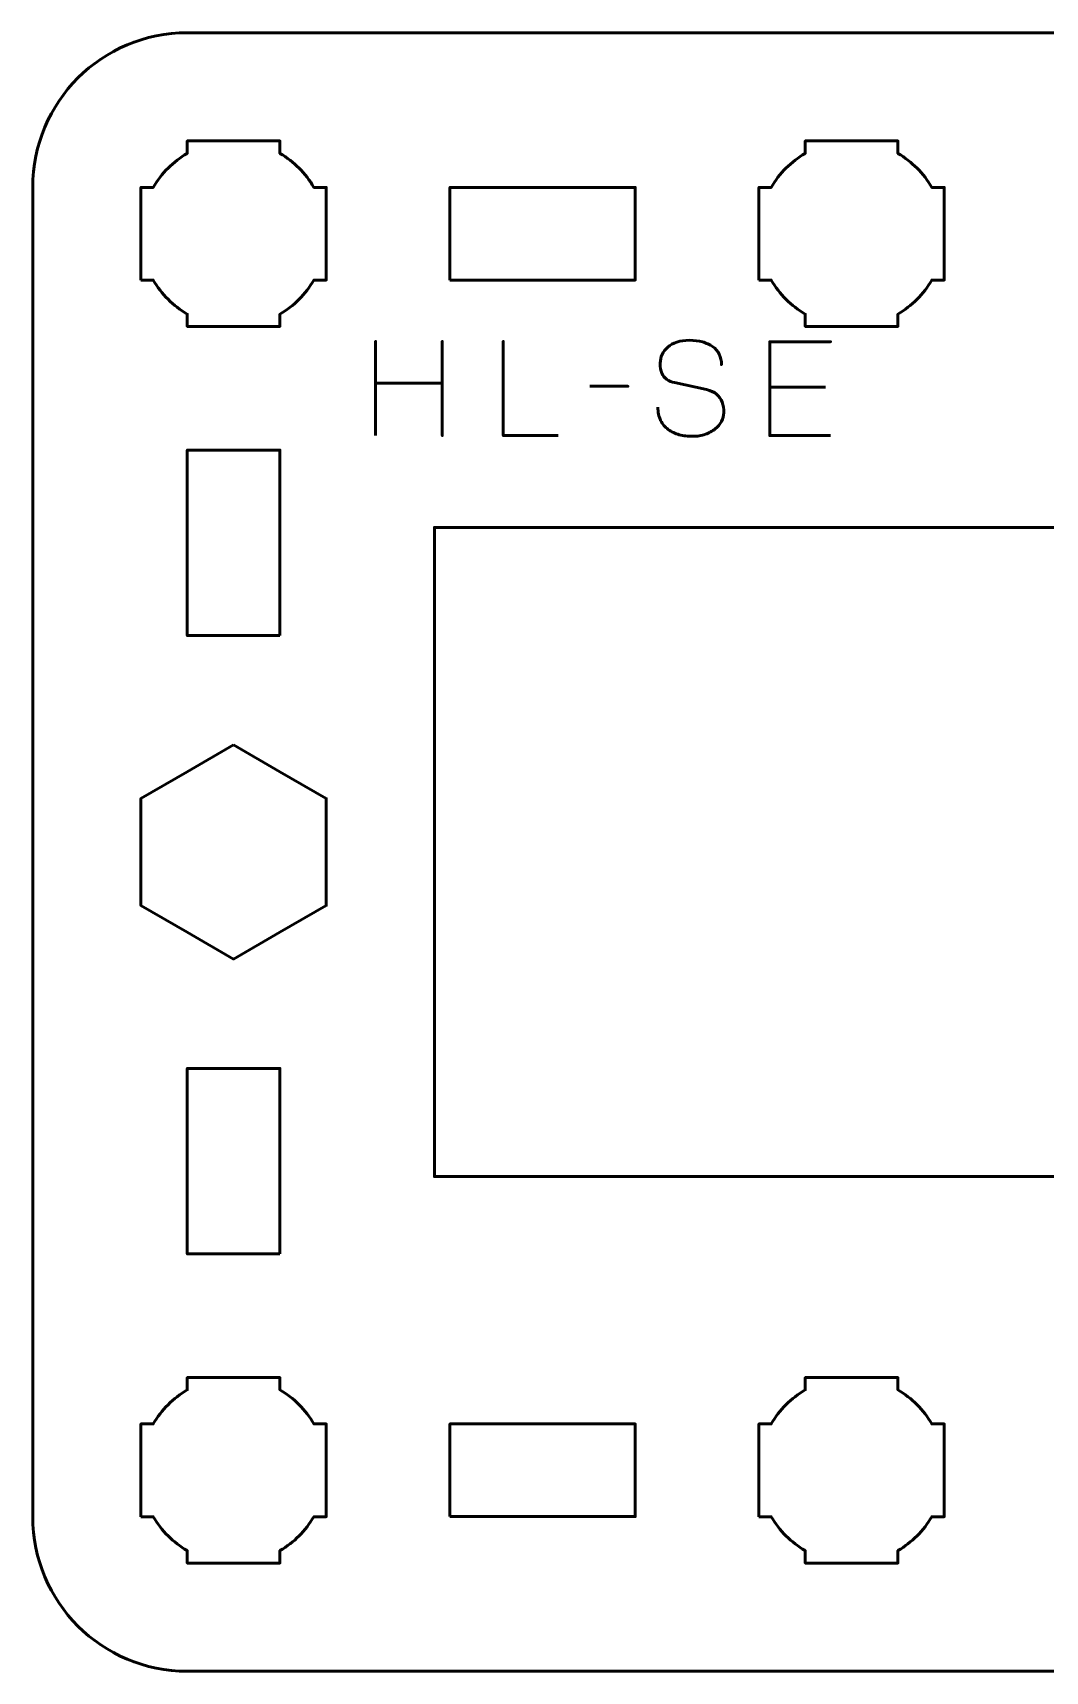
# Model space of a CAD drawing. Header units: centimetres. Extents: x -34.2 to 13.2, y -23.5 to -6.2.
# Drawn here: x -2.15 to 1.13, y -17.5 to -12.2 of the extents above; entities that cross this region are included whole.
import ezdxf

# ---------------------------------------------------------------- set-up
doc = ezdxf.new("R2010")
doc.units = ezdxf.units.CM
doc.header["$MEASUREMENT"] = 0
doc.layers.add('Layer 1', color=7, linetype='Continuous')

msp = doc.modelspace()

# ---------------------------------------------------------------- linework, layer by layer
at = {"layer": 'Layer 1', "lineweight": 53}
for points, knots in [([(5.15007, -17.00009), (5.14999, -17.27715), (4.92692, -17.50003), (4.64997, -17.50003), (4.64997, -17.50003), (1.88338, -17.50003), (1.11676, -17.50003), (-1.64983, -17.50003), (-1.64983, -17.50003), (-1.92683, -17.50003), (-2.14993, -17.27694), (-2.14993, -16.99994), (-2.14993, -16.99994), (-2.14993, -16.99994), (-2.14993, -12.70008), (-2.14993, -12.70008), (-2.14993, -12.70008), (-2.14993, -12.42295), (-1.92683, -12.19999), (-1.64983, -12.19999), (-1.64983, -12.19999), (1.11676, -12.19999), (1.88338, -12.19999), (4.64997, -12.19999), (4.64997, -12.19999), (4.92697, -12.19999), (5.15007, -12.42308), (5.15007, -12.70008), (5.15007, -12.70008), (5.15007, -12.70008), (5.15007, -17.00009), (5.15007, -17.00009)], [0, 0, 0, 0, 0.125, 0.125, 0.125, 0.125, 0.25, 0.25, 0.25, 0.25, 0.375, 0.375, 0.375, 0.375, 0.5, 0.5, 0.5, 0.5, 0.625, 0.625, 0.625, 0.625, 0.75, 0.75, 0.75, 0.75, 0.875, 0.875, 0.875, 0.875, 1, 1, 1, 1]), ([(-1.79988, -13.00008), (-1.79988, -13.00008), (-1.79988, -12.85156), (-1.79988, -12.85156), (-1.79988, -12.85156), (-1.79988, -12.85156), (-1.7999, -12.85001), (-1.7999, -12.85001), (-1.7999, -12.85001), (-1.7999, -12.85001), (-1.79988, -12.84846), (-1.79988, -12.84846), (-1.79988, -12.84846), (-1.79988, -12.84846), (-1.79988, -12.70008), (-1.79988, -12.70008), (-1.79988, -12.70008), (-1.79988, -12.70008), (-1.75979, -12.70008), (-1.75979, -12.70008), (-1.75979, -12.70008), (-1.73344, -12.65451), (-1.69544, -12.61653), (-1.64989, -12.59017), (-1.64989, -12.59017), (-1.64989, -12.59017), (-1.64989, -12.55008), (-1.64989, -12.55008), (-1.64989, -12.55008), (-1.64989, -12.55008), (-1.50584, -12.55008), (-1.50584, -12.55008), (-1.50584, -12.55008), (-1.50584, -12.55008), (-1.4999, -12.55002), (-1.4999, -12.55002), (-1.4999, -12.55002), (-1.4999, -12.55002), (-1.49396, -12.55008), (-1.49396, -12.55008), (-1.49396, -12.55008), (-1.49396, -12.55008), (-1.34989, -12.55008), (-1.34989, -12.55008), (-1.34989, -12.55008), (-1.34989, -12.55008), (-1.34989, -12.59015), (-1.34989, -12.59015), (-1.34989, -12.59015), (-1.30432, -12.61651), (-1.26633, -12.6545), (-1.23999, -12.70008), (-1.23999, -12.70008), (-1.23999, -12.70008), (-1.19989, -12.70008), (-1.19989, -12.70008), (-1.19989, -12.70008), (-1.19989, -12.70008), (-1.19989, -13.00008), (-1.19989, -13.00008), (-1.19989, -13.00008), (-1.19989, -13.00008), (-1.24008, -13.00008), (-1.24008, -13.00008), (-1.24008, -13.00008), (-1.26642, -13.04558), (-1.30438, -13.08352), (-1.34989, -13.10986), (-1.34989, -13.10986), (-1.34989, -13.10986), (-1.34989, -13.15007), (-1.34989, -13.15007), (-1.34989, -13.15007), (-1.34989, -13.15007), (-1.64989, -13.15007), (-1.64989, -13.15007), (-1.64989, -13.15007), (-1.64989, -13.15007), (-1.64989, -13.10984), (-1.64989, -13.10984), (-1.64989, -13.10984), (-1.69539, -13.0835), (-1.73335, -13.04557), (-1.75969, -13.00008), (-1.75969, -13.00008), (-1.75969, -13.00008), (-1.79988, -13.00008), (-1.79988, -13.00008)], [0, 0, 0, 0, 0.0454545, 0.0454545, 0.0454545, 0.0454545, 0.0909091, 0.0909091, 0.0909091, 0.0909091, 0.1363636, 0.1363636, 0.1363636, 0.1363636, 0.1818182, 0.1818182, 0.1818182, 0.1818182, 0.2272727, 0.2272727, 0.2272727, 0.2272727, 0.2727273, 0.2727273, 0.2727273, 0.2727273, 0.3181818, 0.3181818, 0.3181818, 0.3181818, 0.3636364, 0.3636364, 0.3636364, 0.3636364, 0.4090909, 0.4090909, 0.4090909, 0.4090909, 0.4545455, 0.4545455, 0.4545455, 0.4545455, 0.5, 0.5, 0.5, 0.5, 0.5454545, 0.5454545, 0.5454545, 0.5454545, 0.5909091, 0.5909091, 0.5909091, 0.5909091, 0.6363636, 0.6363636, 0.6363636, 0.6363636, 0.6818182, 0.6818182, 0.6818182, 0.6818182, 0.7272727, 0.7272727, 0.7272727, 0.7272727, 0.7727273, 0.7727273, 0.7727273, 0.7727273, 0.8181818, 0.8181818, 0.8181818, 0.8181818, 0.8636364, 0.8636364, 0.8636364, 0.8636364, 0.9090909, 0.9090909, 0.9090909, 0.9090909, 0.9545455, 0.9545455, 0.9545455, 0.9545455, 1, 1, 1, 1]), ([(0.20012, -13.00008), (0.20012, -13.00008), (0.20012, -12.85156), (0.20012, -12.85156), (0.20012, -12.85156), (0.20012, -12.85156), (0.2001, -12.85001), (0.2001, -12.85001), (0.2001, -12.85001), (0.2001, -12.85001), (0.20012, -12.84846), (0.20012, -12.84846), (0.20012, -12.84846), (0.20012, -12.84846), (0.20012, -12.70008), (0.20012, -12.70008), (0.20012, -12.70008), (0.20012, -12.70008), (0.24021, -12.70008), (0.24021, -12.70008), (0.24021, -12.70008), (0.26656, -12.65451), (0.30456, -12.61653), (0.35011, -12.59017), (0.35011, -12.59017), (0.35011, -12.59017), (0.35011, -12.55008), (0.35011, -12.55008), (0.35011, -12.55008), (0.35011, -12.55008), (0.49416, -12.55008), (0.49416, -12.55008), (0.49416, -12.55008), (0.49416, -12.55008), (0.5001, -12.55002), (0.5001, -12.55002), (0.5001, -12.55002), (0.5001, -12.55002), (0.50604, -12.55008), (0.50604, -12.55008), (0.50604, -12.55008), (0.50604, -12.55008), (0.65011, -12.55008), (0.65011, -12.55008), (0.65011, -12.55008), (0.65011, -12.55008), (0.65011, -12.59015), (0.65011, -12.59015), (0.65011, -12.59015), (0.69568, -12.61651), (0.73367, -12.6545), (0.76001, -12.70008), (0.76001, -12.70008), (0.76001, -12.70008), (0.80011, -12.70008), (0.80011, -12.70008), (0.80011, -12.70008), (0.80011, -12.70008), (0.80011, -13.00008), (0.80011, -13.00008), (0.80011, -13.00008), (0.80011, -13.00008), (0.75992, -13.00008), (0.75992, -13.00008), (0.75992, -13.00008), (0.73358, -13.04558), (0.69562, -13.08352), (0.65011, -13.10986), (0.65011, -13.10986), (0.65011, -13.10986), (0.65011, -13.15007), (0.65011, -13.15007), (0.65011, -13.15007), (0.65011, -13.15007), (0.35011, -13.15007), (0.35011, -13.15007), (0.35011, -13.15007), (0.35011, -13.15007), (0.35011, -13.10984), (0.35011, -13.10984), (0.35011, -13.10984), (0.30461, -13.0835), (0.26665, -13.04557), (0.24031, -13.00008), (0.24031, -13.00008), (0.24031, -13.00008), (0.20012, -13.00008), (0.20012, -13.00008)], [0, 0, 0, 0, 0.0454545, 0.0454545, 0.0454545, 0.0454545, 0.0909091, 0.0909091, 0.0909091, 0.0909091, 0.1363636, 0.1363636, 0.1363636, 0.1363636, 0.1818182, 0.1818182, 0.1818182, 0.1818182, 0.2272727, 0.2272727, 0.2272727, 0.2272727, 0.2727273, 0.2727273, 0.2727273, 0.2727273, 0.3181818, 0.3181818, 0.3181818, 0.3181818, 0.3636364, 0.3636364, 0.3636364, 0.3636364, 0.4090909, 0.4090909, 0.4090909, 0.4090909, 0.4545455, 0.4545455, 0.4545455, 0.4545455, 0.5, 0.5, 0.5, 0.5, 0.5454545, 0.5454545, 0.5454545, 0.5454545, 0.5909091, 0.5909091, 0.5909091, 0.5909091, 0.6363636, 0.6363636, 0.6363636, 0.6363636, 0.6818182, 0.6818182, 0.6818182, 0.6818182, 0.7272727, 0.7272727, 0.7272727, 0.7272727, 0.7727273, 0.7727273, 0.7727273, 0.7727273, 0.8181818, 0.8181818, 0.8181818, 0.8181818, 0.8636364, 0.8636364, 0.8636364, 0.8636364, 0.9090909, 0.9090909, 0.9090909, 0.9090909, 0.9545455, 0.9545455, 0.9545455, 0.9545455, 1, 1, 1, 1]), ([(-0.79988, -13.00008), (-0.79988, -13.00008), (-0.79988, -12.70008), (-0.79988, -12.70008), (-0.79988, -12.70008), (-0.79988, -12.70008), (-0.19989, -12.70008), (-0.19989, -12.70008), (-0.19989, -12.70008), (-0.19989, -12.70008), (-0.19989, -13.00008), (-0.19989, -13.00008), (-0.19989, -13.00008), (-0.19989, -13.00008), (-0.79988, -13.00008), (-0.79988, -13.00008)], [0, 0, 0, 0, 0.25, 0.25, 0.25, 0.25, 0.5, 0.5, 0.5, 0.5, 0.75, 0.75, 0.75, 0.75, 1, 1, 1, 1]), ([(-1.34998, -14.15008), (-1.34998, -14.15008), (-1.64999, -14.15008), (-1.64999, -14.15008), (-1.64999, -14.15008), (-1.64999, -14.15008), (-1.64999, -13.55009), (-1.64999, -13.55009), (-1.64999, -13.55009), (-1.64999, -13.55009), (-1.34998, -13.55009), (-1.34998, -13.55009), (-1.34998, -13.55009), (-1.34998, -13.55009), (-1.34998, -14.15008), (-1.34998, -14.15008)], [0, 0, 0, 0, 0.25, 0.25, 0.25, 0.25, 0.5, 0.5, 0.5, 0.5, 0.75, 0.75, 0.75, 0.75, 1, 1, 1, 1]), ([(3.85007, -13.80002), (3.85007, -15.05018), (3.85007, -14.64982), (3.85007, -15.90001), (3.85007, -15.90001), (1.93303, -15.9), (1.08859, -15.89999), (-0.84993, -15.9), (-0.84993, -15.9), (-0.84993, -15.02283), (-0.84993, -14.67719), (-0.84993, -13.80001), (-0.84993, -13.80001), (1.05155, -13.80001), (1.96024, -13.80002), (3.85007, -13.80002)], [0, 0, 0, 0, 0.25, 0.25, 0.25, 0.25, 0.5, 0.5, 0.5, 0.5, 0.75, 0.75, 0.75, 0.75, 1, 1, 1, 1]), ([(-1.49994, -14.50363), (-1.49994, -14.50363), (-1.34993, -14.59023), (-1.34993, -14.59023), (-1.34993, -14.59023), (-1.34993, -14.59023), (-1.19994, -14.67683), (-1.19994, -14.67683), (-1.19994, -14.67683), (-1.19994, -14.67683), (-1.19994, -14.85004), (-1.19994, -14.85004), (-1.19994, -14.85004), (-1.19994, -14.85004), (-1.19994, -15.02325), (-1.19994, -15.02325), (-1.19994, -15.02325), (-1.19994, -15.02325), (-1.34993, -15.10985), (-1.34993, -15.10985), (-1.34993, -15.10985), (-1.34993, -15.10985), (-1.49994, -15.19645), (-1.49994, -15.19645), (-1.49994, -15.19645), (-1.49994, -15.19645), (-1.64995, -15.10985), (-1.64995, -15.10985), (-1.64995, -15.10985), (-1.64995, -15.10985), (-1.79994, -15.02325), (-1.79994, -15.02325), (-1.79994, -15.02325), (-1.79994, -15.02325), (-1.79994, -14.85004), (-1.79994, -14.85004), (-1.79994, -14.85004), (-1.79994, -14.85004), (-1.79994, -14.67683), (-1.79994, -14.67683), (-1.79994, -14.67683), (-1.79994, -14.67683), (-1.64995, -14.59023), (-1.64995, -14.59023), (-1.64995, -14.59023), (-1.64995, -14.59023), (-1.49994, -14.50363), (-1.49994, -14.50363)], [0, 0, 0, 0, 0.0833333, 0.0833333, 0.0833333, 0.0833333, 0.1666667, 0.1666667, 0.1666667, 0.1666667, 0.25, 0.25, 0.25, 0.25, 0.3333333, 0.3333333, 0.3333333, 0.3333333, 0.4166667, 0.4166667, 0.4166667, 0.4166667, 0.5, 0.5, 0.5, 0.5, 0.5833333, 0.5833333, 0.5833333, 0.5833333, 0.6666667, 0.6666667, 0.6666667, 0.6666667, 0.75, 0.75, 0.75, 0.75, 0.8333333, 0.8333333, 0.8333333, 0.8333333, 0.9166667, 0.9166667, 0.9166667, 0.9166667, 1, 1, 1, 1]), ([(-1.34998, -16.15008), (-1.34998, -16.15008), (-1.64999, -16.15008), (-1.64999, -16.15008), (-1.64999, -16.15008), (-1.64999, -16.15008), (-1.64999, -15.55009), (-1.64999, -15.55009), (-1.64999, -15.55009), (-1.64999, -15.55009), (-1.34998, -15.55009), (-1.34998, -15.55009), (-1.34998, -15.55009), (-1.34998, -15.55009), (-1.34998, -16.15008), (-1.34998, -16.15008)], [0, 0, 0, 0, 0.25, 0.25, 0.25, 0.25, 0.5, 0.5, 0.5, 0.5, 0.75, 0.75, 0.75, 0.75, 1, 1, 1, 1]), ([(-1.79988, -17.00008), (-1.79988, -17.00008), (-1.79988, -16.85156), (-1.79988, -16.85156), (-1.79988, -16.85156), (-1.79988, -16.85156), (-1.7999, -16.85001), (-1.7999, -16.85001), (-1.7999, -16.85001), (-1.7999, -16.85001), (-1.79988, -16.84846), (-1.79988, -16.84846), (-1.79988, -16.84846), (-1.79988, -16.84846), (-1.79988, -16.70008), (-1.79988, -16.70008), (-1.79988, -16.70008), (-1.79988, -16.70008), (-1.75979, -16.70008), (-1.75979, -16.70008), (-1.75979, -16.70008), (-1.73344, -16.65451), (-1.69544, -16.61653), (-1.64989, -16.59017), (-1.64989, -16.59017), (-1.64989, -16.59017), (-1.64989, -16.55008), (-1.64989, -16.55008), (-1.64989, -16.55008), (-1.64989, -16.55008), (-1.50584, -16.55008), (-1.50584, -16.55008), (-1.50584, -16.55008), (-1.50584, -16.55008), (-1.4999, -16.55002), (-1.4999, -16.55002), (-1.4999, -16.55002), (-1.4999, -16.55002), (-1.49396, -16.55008), (-1.49396, -16.55008), (-1.49396, -16.55008), (-1.49396, -16.55008), (-1.34989, -16.55008), (-1.34989, -16.55008), (-1.34989, -16.55008), (-1.34989, -16.55008), (-1.34989, -16.59015), (-1.34989, -16.59015), (-1.34989, -16.59015), (-1.30432, -16.61651), (-1.26633, -16.6545), (-1.23999, -16.70008), (-1.23999, -16.70008), (-1.23999, -16.70008), (-1.19989, -16.70008), (-1.19989, -16.70008), (-1.19989, -16.70008), (-1.19989, -16.70008), (-1.19989, -17.00008), (-1.19989, -17.00008), (-1.19989, -17.00008), (-1.19989, -17.00008), (-1.24008, -17.00008), (-1.24008, -17.00008), (-1.24008, -17.00008), (-1.26642, -17.04558), (-1.30438, -17.08352), (-1.34989, -17.10986), (-1.34989, -17.10986), (-1.34989, -17.10986), (-1.34989, -17.15007), (-1.34989, -17.15007), (-1.34989, -17.15007), (-1.34989, -17.15007), (-1.64989, -17.15007), (-1.64989, -17.15007), (-1.64989, -17.15007), (-1.64989, -17.15007), (-1.64989, -17.10984), (-1.64989, -17.10984), (-1.64989, -17.10984), (-1.69539, -17.0835), (-1.73335, -17.04557), (-1.75969, -17.00008), (-1.75969, -17.00008), (-1.75969, -17.00008), (-1.79988, -17.00008), (-1.79988, -17.00008)], [0, 0, 0, 0, 0.0454545, 0.0454545, 0.0454545, 0.0454545, 0.0909091, 0.0909091, 0.0909091, 0.0909091, 0.1363636, 0.1363636, 0.1363636, 0.1363636, 0.1818182, 0.1818182, 0.1818182, 0.1818182, 0.2272727, 0.2272727, 0.2272727, 0.2272727, 0.2727273, 0.2727273, 0.2727273, 0.2727273, 0.3181818, 0.3181818, 0.3181818, 0.3181818, 0.3636364, 0.3636364, 0.3636364, 0.3636364, 0.4090909, 0.4090909, 0.4090909, 0.4090909, 0.4545455, 0.4545455, 0.4545455, 0.4545455, 0.5, 0.5, 0.5, 0.5, 0.5454545, 0.5454545, 0.5454545, 0.5454545, 0.5909091, 0.5909091, 0.5909091, 0.5909091, 0.6363636, 0.6363636, 0.6363636, 0.6363636, 0.6818182, 0.6818182, 0.6818182, 0.6818182, 0.7272727, 0.7272727, 0.7272727, 0.7272727, 0.7727273, 0.7727273, 0.7727273, 0.7727273, 0.8181818, 0.8181818, 0.8181818, 0.8181818, 0.8636364, 0.8636364, 0.8636364, 0.8636364, 0.9090909, 0.9090909, 0.9090909, 0.9090909, 0.9545455, 0.9545455, 0.9545455, 0.9545455, 1, 1, 1, 1]), ([(0.20012, -17.00008), (0.20012, -17.00008), (0.20012, -16.85156), (0.20012, -16.85156), (0.20012, -16.85156), (0.20012, -16.85156), (0.2001, -16.85001), (0.2001, -16.85001), (0.2001, -16.85001), (0.2001, -16.85001), (0.20012, -16.84846), (0.20012, -16.84846), (0.20012, -16.84846), (0.20012, -16.84846), (0.20012, -16.70008), (0.20012, -16.70008), (0.20012, -16.70008), (0.20012, -16.70008), (0.24021, -16.70008), (0.24021, -16.70008), (0.24021, -16.70008), (0.26656, -16.65451), (0.30456, -16.61653), (0.35011, -16.59017), (0.35011, -16.59017), (0.35011, -16.59017), (0.35011, -16.55008), (0.35011, -16.55008), (0.35011, -16.55008), (0.35011, -16.55008), (0.49416, -16.55008), (0.49416, -16.55008), (0.49416, -16.55008), (0.49416, -16.55008), (0.5001, -16.55002), (0.5001, -16.55002), (0.5001, -16.55002), (0.5001, -16.55002), (0.50604, -16.55008), (0.50604, -16.55008), (0.50604, -16.55008), (0.50604, -16.55008), (0.65011, -16.55008), (0.65011, -16.55008), (0.65011, -16.55008), (0.65011, -16.55008), (0.65011, -16.59015), (0.65011, -16.59015), (0.65011, -16.59015), (0.69568, -16.61651), (0.73367, -16.6545), (0.76001, -16.70008), (0.76001, -16.70008), (0.76001, -16.70008), (0.80011, -16.70008), (0.80011, -16.70008), (0.80011, -16.70008), (0.80011, -16.70008), (0.80011, -17.00008), (0.80011, -17.00008), (0.80011, -17.00008), (0.80011, -17.00008), (0.75992, -17.00008), (0.75992, -17.00008), (0.75992, -17.00008), (0.73358, -17.04558), (0.69562, -17.08352), (0.65011, -17.10986), (0.65011, -17.10986), (0.65011, -17.10986), (0.65011, -17.15007), (0.65011, -17.15007), (0.65011, -17.15007), (0.65011, -17.15007), (0.35011, -17.15007), (0.35011, -17.15007), (0.35011, -17.15007), (0.35011, -17.15007), (0.35011, -17.10984), (0.35011, -17.10984), (0.35011, -17.10984), (0.30461, -17.0835), (0.26665, -17.04557), (0.24031, -17.00008), (0.24031, -17.00008), (0.24031, -17.00008), (0.20012, -17.00008), (0.20012, -17.00008)], [0, 0, 0, 0, 0.0454545, 0.0454545, 0.0454545, 0.0454545, 0.0909091, 0.0909091, 0.0909091, 0.0909091, 0.1363636, 0.1363636, 0.1363636, 0.1363636, 0.1818182, 0.1818182, 0.1818182, 0.1818182, 0.2272727, 0.2272727, 0.2272727, 0.2272727, 0.2727273, 0.2727273, 0.2727273, 0.2727273, 0.3181818, 0.3181818, 0.3181818, 0.3181818, 0.3636364, 0.3636364, 0.3636364, 0.3636364, 0.4090909, 0.4090909, 0.4090909, 0.4090909, 0.4545455, 0.4545455, 0.4545455, 0.4545455, 0.5, 0.5, 0.5, 0.5, 0.5454545, 0.5454545, 0.5454545, 0.5454545, 0.5909091, 0.5909091, 0.5909091, 0.5909091, 0.6363636, 0.6363636, 0.6363636, 0.6363636, 0.6818182, 0.6818182, 0.6818182, 0.6818182, 0.7272727, 0.7272727, 0.7272727, 0.7272727, 0.7727273, 0.7727273, 0.7727273, 0.7727273, 0.8181818, 0.8181818, 0.8181818, 0.8181818, 0.8636364, 0.8636364, 0.8636364, 0.8636364, 0.9090909, 0.9090909, 0.9090909, 0.9090909, 0.9545455, 0.9545455, 0.9545455, 0.9545455, 1, 1, 1, 1]), ([(-0.79988, -16.99994), (-0.79988, -16.99994), (-0.79988, -16.69993), (-0.79988, -16.69993), (-0.79988, -16.69993), (-0.79988, -16.69993), (-0.19989, -16.69993), (-0.19989, -16.69993), (-0.19989, -16.69993), (-0.19989, -16.69993), (-0.19989, -16.99994), (-0.19989, -16.99994), (-0.19989, -16.99994), (-0.19989, -16.99994), (-0.79988, -16.99994), (-0.79988, -16.99994)], [0, 0, 0, 0, 0.25, 0.25, 0.25, 0.25, 0.5, 0.5, 0.5, 0.5, 0.75, 0.75, 0.75, 0.75, 1, 1, 1, 1])]:
    msp.add_open_spline(points, degree=3, knots=knots, dxfattribs=at)
at = {"layer": 'Layer 1', "color": 5, "lineweight": 53}
for points, knots in [([(-0.12669, -13.41056), (-0.12655, -13.42743), (-0.12359, -13.44189), (-0.11766, -13.45396), (-0.11766, -13.45396), (-0.1118, -13.46595), (-0.10362, -13.47576), (-0.09332, -13.48338), (-0.09332, -13.48338), (-0.08295, -13.49093), (-0.07102, -13.4965), (-0.05755, -13.5001), (-0.05755, -13.5001), (-0.04414, -13.50363), (-0.02975, -13.50539), (-0.01451, -13.50539), (-0.01451, -13.50539), (0.00087, -13.50532), (0.0147, -13.50306), (0.02705, -13.49876), (0.02705, -13.49876), (0.03933, -13.49445), (0.04984, -13.48867), (0.05866, -13.4814), (0.05866, -13.4814), (0.06741, -13.47413), (0.07418, -13.46602), (0.07898, -13.45699), (0.07898, -13.45699), (0.08378, -13.44796), (0.08632, -13.43872), (0.08667, -13.42919), (0.08667, -13.42919), (0.08709, -13.4167), (0.08526, -13.40527), (0.08124, -13.39497), (0.08124, -13.39497), (0.07721, -13.38467), (0.071, -13.37606), (0.06261, -13.36901), (0.06261, -13.36901), (0.05428, -13.36195), (0.04377, -13.35701), (0.03121, -13.35426), (0.03121, -13.35426), (0.03121, -13.35426), (-0.0725, -13.33182), (-0.0725, -13.33182), (-0.0725, -13.33182), (-0.08224, -13.32978), (-0.09064, -13.32632), (-0.09755, -13.32152), (-0.09755, -13.32152), (-0.10447, -13.31666), (-0.10983, -13.30995), (-0.1135, -13.30134), (-0.1135, -13.30134), (-0.11717, -13.29281), (-0.11907, -13.28194), (-0.11907, -13.26875), (-0.11907, -13.26875), (-0.11907, -13.25873), (-0.11702, -13.24928), (-0.11286, -13.24039), (-0.11286, -13.24039), (-0.10877, -13.2315), (-0.1027, -13.22366), (-0.09473, -13.21675), (-0.09473, -13.21675), (-0.08676, -13.20991), (-0.07688, -13.20454), (-0.06517, -13.20066), (-0.06517, -13.20066), (-0.05338, -13.19671), (-0.03991, -13.19474), (-0.02467, -13.19467), (-0.02467, -13.19467), (-0.00936, -13.19467), (0.00468, -13.19643), (0.01752, -13.19996), (0.01752, -13.19996), (0.03029, -13.20349), (0.04137, -13.20857), (0.05068, -13.21534), (0.05068, -13.21534), (0.06, -13.22211), (0.06719, -13.23044), (0.07213, -13.24017), (0.07213, -13.24017), (0.07707, -13.24998), (0.0794, -13.2612), (0.07905, -13.27383), (0.07905, -13.27383), (0.0794, -13.2612), (0.07707, -13.24998), (0.07213, -13.24017), (0.07213, -13.24017), (0.06719, -13.23044), (0.06, -13.22211), (0.05068, -13.21534), (0.05068, -13.21534), (0.04137, -13.20857), (0.03029, -13.20349), (0.01752, -13.19996), (0.01752, -13.19996), (0.00468, -13.19643), (-0.00936, -13.19467), (-0.02467, -13.19467), (-0.02467, -13.19467), (-0.03991, -13.19474), (-0.05338, -13.19671), (-0.06517, -13.20066), (-0.06517, -13.20066), (-0.07688, -13.20454), (-0.08676, -13.20991), (-0.09473, -13.21675), (-0.09473, -13.21675), (-0.1027, -13.22366), (-0.10877, -13.2315), (-0.11286, -13.24039), (-0.11286, -13.24039), (-0.11702, -13.24928), (-0.11907, -13.25873), (-0.11907, -13.26875), (-0.11907, -13.26875), (-0.11907, -13.28194), (-0.11724, -13.29281), (-0.11371, -13.30127), (-0.11371, -13.30127), (-0.11011, -13.30981), (-0.10482, -13.31644), (-0.0979, -13.32131), (-0.0979, -13.32131), (-0.09099, -13.32611), (-0.08252, -13.32964), (-0.0725, -13.33182), (-0.0725, -13.33182), (-0.0725, -13.33182), (0.03121, -13.35426), (0.03121, -13.35426), (0.03121, -13.35426), (0.04405, -13.35701), (0.05464, -13.36195), (0.06296, -13.36901), (0.06296, -13.36901), (0.07136, -13.37606), (0.0775, -13.38467), (0.08145, -13.39497), (0.08145, -13.39497), (0.08533, -13.40527), (0.08709, -13.4167), (0.08667, -13.42919), (0.08667, -13.42919), (0.08632, -13.43872), (0.08378, -13.44796), (0.07898, -13.45699), (0.07898, -13.45699), (0.07418, -13.46602), (0.06741, -13.47413), (0.05866, -13.4814), (0.05866, -13.4814), (0.04984, -13.48867), (0.03933, -13.49445), (0.02705, -13.49876), (0.02705, -13.49876), (0.0147, -13.50306), (0.00087, -13.50532), (-0.01451, -13.50539), (-0.01451, -13.50539), (-0.02975, -13.50539), (-0.04414, -13.50363), (-0.05755, -13.5001), (-0.05755, -13.5001), (-0.07102, -13.4965), (-0.08295, -13.49093), (-0.09332, -13.48338), (-0.09332, -13.48338), (-0.10362, -13.47576), (-0.1118, -13.46595), (-0.11766, -13.45396), (-0.11766, -13.45396), (-0.12359, -13.44189), (-0.12655, -13.42743), (-0.12669, -13.41056)], [0, 0, 0, 0, 0.0217391, 0.0217391, 0.0217391, 0.0217391, 0.0434783, 0.0434783, 0.0434783, 0.0434783, 0.0652174, 0.0652174, 0.0652174, 0.0652174, 0.0869565, 0.0869565, 0.0869565, 0.0869565, 0.1086957, 0.1086957, 0.1086957, 0.1086957, 0.1304348, 0.1304348, 0.1304348, 0.1304348, 0.1521739, 0.1521739, 0.1521739, 0.1521739, 0.173913, 0.173913, 0.173913, 0.173913, 0.1956522, 0.1956522, 0.1956522, 0.1956522, 0.2173913, 0.2173913, 0.2173913, 0.2173913, 0.2391304, 0.2391304, 0.2391304, 0.2391304, 0.2608696, 0.2608696, 0.2608696, 0.2608696, 0.2826087, 0.2826087, 0.2826087, 0.2826087, 0.3043478, 0.3043478, 0.3043478, 0.3043478, 0.326087, 0.326087, 0.326087, 0.326087, 0.3478261, 0.3478261, 0.3478261, 0.3478261, 0.3695652, 0.3695652, 0.3695652, 0.3695652, 0.3913043, 0.3913043, 0.3913043, 0.3913043, 0.4130435, 0.4130435, 0.4130435, 0.4130435, 0.4347826, 0.4347826, 0.4347826, 0.4347826, 0.4565217, 0.4565217, 0.4565217, 0.4565217, 0.4782609, 0.4782609, 0.4782609, 0.4782609, 0.5, 0.5, 0.5, 0.5, 0.5217391, 0.5217391, 0.5217391, 0.5217391, 0.5434783, 0.5434783, 0.5434783, 0.5434783, 0.5652174, 0.5652174, 0.5652174, 0.5652174, 0.5869565, 0.5869565, 0.5869565, 0.5869565, 0.6086957, 0.6086957, 0.6086957, 0.6086957, 0.6304348, 0.6304348, 0.6304348, 0.6304348, 0.6521739, 0.6521739, 0.6521739, 0.6521739, 0.673913, 0.673913, 0.673913, 0.673913, 0.6956522, 0.6956522, 0.6956522, 0.6956522, 0.7173913, 0.7173913, 0.7173913, 0.7173913, 0.7391304, 0.7391304, 0.7391304, 0.7391304, 0.7608696, 0.7608696, 0.7608696, 0.7608696, 0.7826087, 0.7826087, 0.7826087, 0.7826087, 0.8043478, 0.8043478, 0.8043478, 0.8043478, 0.826087, 0.826087, 0.826087, 0.826087, 0.8478261, 0.8478261, 0.8478261, 0.8478261, 0.8695652, 0.8695652, 0.8695652, 0.8695652, 0.8913043, 0.8913043, 0.8913043, 0.8913043, 0.9130435, 0.9130435, 0.9130435, 0.9130435, 0.9347826, 0.9347826, 0.9347826, 0.9347826, 0.9565217, 0.9565217, 0.9565217, 0.9565217, 0.9782609, 0.9782609, 0.9782609, 0.9782609, 1, 1, 1, 1]), ([(-1.04023, -13.50285), (-1.04023, -13.50285), (-1.04023, -13.33394), (-1.04023, -13.33394), (-1.04023, -13.33394), (-1.04023, -13.33394), (-0.82476, -13.33394), (-0.82476, -13.33394), (-0.82476, -13.33394), (-0.82476, -13.33394), (-0.82476, -13.50285), (-0.82476, -13.50285), (-0.82476, -13.50285), (-0.82476, -13.50285), (-0.82476, -13.19805), (-0.82476, -13.19805), (-0.82476, -13.19805), (-0.82476, -13.19805), (-0.82476, -13.33394), (-0.82476, -13.33394), (-0.82476, -13.33394), (-0.82476, -13.33394), (-1.04023, -13.33394), (-1.04023, -13.33394), (-1.04023, -13.33394), (-1.04023, -13.33394), (-1.04023, -13.19805), (-1.04023, -13.19805), (-1.04023, -13.19805), (-1.04023, -13.19805), (-1.04023, -13.50285), (-1.04023, -13.50285)], [0, 0, 0, 0, 0.125, 0.125, 0.125, 0.125, 0.25, 0.25, 0.25, 0.25, 0.375, 0.375, 0.375, 0.375, 0.5, 0.5, 0.5, 0.5, 0.625, 0.625, 0.625, 0.625, 0.75, 0.75, 0.75, 0.75, 0.875, 0.875, 0.875, 0.875, 1, 1, 1, 1]), ([(-0.44884, -13.50285), (-0.44884, -13.50285), (-0.62706, -13.50285), (-0.62706, -13.50285), (-0.62706, -13.50285), (-0.62706, -13.50285), (-0.62706, -13.19763), (-0.62706, -13.19763), (-0.62706, -13.19763), (-0.62706, -13.19763), (-0.62706, -13.50285), (-0.62706, -13.50285), (-0.62706, -13.50285), (-0.62706, -13.50285), (-0.44884, -13.50285), (-0.44884, -13.50285)], [0, 0, 0, 0, 0.25, 0.25, 0.25, 0.25, 0.5, 0.5, 0.5, 0.5, 0.75, 0.75, 0.75, 0.75, 1, 1, 1, 1]), ([(0.43253, -13.50285), (0.43253, -13.50285), (0.23526, -13.50285), (0.23526, -13.50285), (0.23526, -13.50285), (0.23526, -13.50285), (0.23526, -13.19932), (0.23526, -13.19932), (0.23526, -13.19932), (0.23526, -13.19932), (0.43253, -13.19932), (0.43253, -13.19932), (0.43253, -13.19932), (0.43253, -13.19932), (0.23526, -13.19932), (0.23526, -13.19932), (0.23526, -13.19932), (0.23526, -13.19932), (0.23526, -13.50285), (0.23526, -13.50285), (0.23526, -13.50285), (0.23526, -13.50285), (0.43253, -13.50285), (0.43253, -13.50285)], [0, 0, 0, 0, 0.1666667, 0.1666667, 0.1666667, 0.1666667, 0.3333333, 0.3333333, 0.3333333, 0.3333333, 0.5, 0.5, 0.5, 0.5, 0.6666667, 0.6666667, 0.6666667, 0.6666667, 0.8333333, 0.8333333, 0.8333333, 0.8333333, 1, 1, 1, 1]), ([(-0.34682, -13.34325), (-0.34682, -13.34325), (-0.22363, -13.34325), (-0.22363, -13.34325), (-0.22363, -13.34325), (-0.22363, -13.34325), (-0.34682, -13.34325), (-0.34682, -13.34325)], [0, 0, 0, 0, 0.5, 0.5, 0.5, 0.5, 1, 1, 1, 1]), ([(0.4156, -13.34664), (0.4156, -13.34664), (0.23526, -13.34664), (0.23526, -13.34664), (0.23526, -13.34664), (0.23526, -13.34664), (0.4156, -13.34664), (0.4156, -13.34664)], [0, 0, 0, 0, 0.5, 0.5, 0.5, 0.5, 1, 1, 1, 1])]:
    msp.add_open_spline(points, degree=3, knots=knots, dxfattribs=at)

doc.saveas('drawing.dxf')
